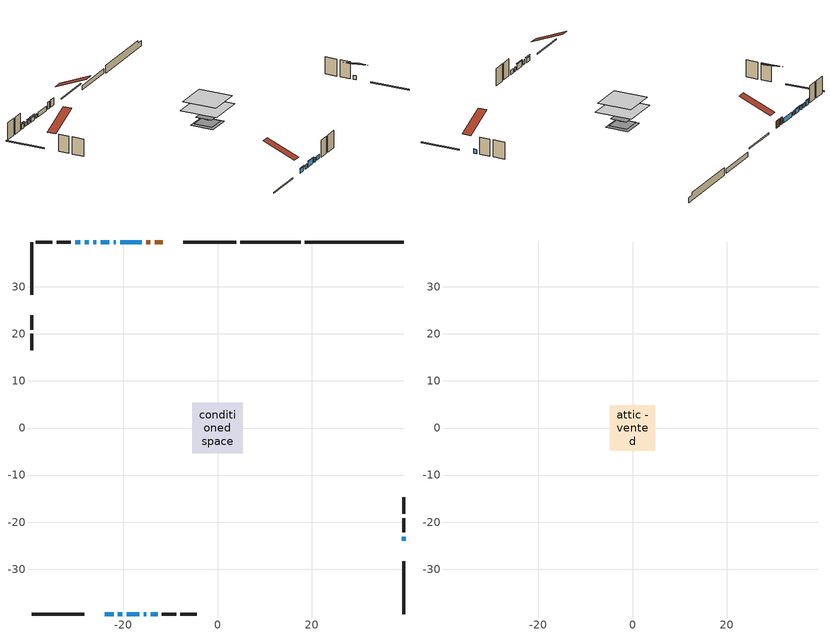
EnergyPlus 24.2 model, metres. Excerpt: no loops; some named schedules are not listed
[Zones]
conditioned space
 floor outside (Floor1 construction): -2.32,-2.32 -2.32,2.32 2.32,2.32 2.32,-2.32 z0.97
 floor adiabatic (AdiabaticFloorConstruction): -5.32,-5.32 -5.32,5.32 5.32,5.32 5.32,-5.32 z3.41
 floor foundation (Slab1 construction): -3.28,-3.28 -3.28,3.28 3.28,3.28 3.28,-3.28 z-1.22
 floor foundation (Slab1 construction 1): -2.56,-2.56 -2.56,2.56 2.56,2.56 2.56,-2.56 z-0.91
 floor foundation (Slab3 construction): -0.55,-0.55 -0.55,0.55 0.55,0.55 0.55,-0.55 z0
 wall outside (RimJoist1 construction): 3.95,39.52 -7.29,39.52 / -39.52,-39.52 -28.28,-39.52 / -39.52,39.52 -39.52,28.28 / 39.52,-39.52 39.52,-28.28 z0.97:1.27
 wall outside (AdiabaticWallConstruction 1): -11.66,39.52 -13.38,39.52 / -14.3,39.52 -15.16,39.52 z0.97:3
 wall outside (AdiabaticWallConstruction): -23.91,-39.52 -22.08,-39.52 / -23,39.52 -24.84,39.52 z0.97:2.04; -16.09,39.52 -20.72,39.52 / 39.52,-23.91 39.52,-23.07 / -21.64,39.52 -22.08,39.52 / -21.15,-39.52 -20.26,-39.52 / -15.66,-39.52 -15.11,-39.52 / -14.18,-39.52 -12.73,-39.52 / -27.35,39.52 -28.24,39.52 / -29.17,39.52 -30.24,39.52 z0.97:2.19; -25.76,39.52 -26.43,39.52 z0.97:1.99; -19.34,-39.52 -16.59,-39.52 z0.97:2.55
 wall outside (Wall1 construction): -31.17,39.52 -34.17,39.52 / -11.8,-39.52 -8.81,-39.52 / -39.52,23.91 -39.52,20.91 / 39.52,-22.14 39.52,-19.15 z0.97:5.85
 wall outside (Wall2 construction): -35.09,39.52 -38.59,39.52 / -7.88,-39.52 -4.38,-39.52 / -39.52,19.98 -39.52,16.49 / 39.52,-18.22 39.52,-14.72 z0.97:5.85
 wall foundation (FoundationWall1 construction): 18.58,39.52,-1.22 18.58,39.52,0.97 37.43,39.52,0.97 37.43,39.52,0.23 39.52,39.52,0.23 39.52,39.52,-1.22
 wall foundation (FoundationWall2 construction): 17.65,39.52 4.88,39.52 z-0.91:0.31
 window (WindowConstruction): -23.91,-39.52 -22.08,-39.52 z0.97:2.04
 window (WindowConstruction 9): -16.09,39.52 -20.72,39.52 z0.97:2.19
 window (WindowConstruction 10): 39.52,-23.91 39.52,-23.07 z0.97:2.19
 window (WindowConstruction 11): -21.65,39.52 -22.08,39.52 z0.97:2.19
 window (WindowConstruction 1): -23.01,39.52 -24.83,39.52 z0.97:2.04
 window (WindowConstruction 2): -25.76,39.52 -26.42,39.52 z0.97:1.98
 window (WindowConstruction 3): -21.15,-39.52 -20.26,-39.52 z0.97:2.19
 window (WindowConstruction 4): -19.33,-39.52 -16.59,-39.52 z0.97:2.55
 window (WindowConstruction 5): -15.66,-39.52 -15.11,-39.52 z0.97:2.19
 window (WindowConstruction 6): -14.18,-39.52 -12.73,-39.52 z0.97:2.19
 window (WindowConstruction 7): -27.35,39.52 -28.24,39.52 z0.97:2.19
 window (WindowConstruction 8): -29.17,39.52 -30.24,39.52 z0.97:2.19
 door (Door): -11.66,39.52 -13.38,39.52 z0.97:3
 door (Door 1): -14.3,39.52 -15.16,39.52 z0.97:3
 ceiling adiabatic (AdiabaticFloorConstruction): 5.32,-5.32 5.32,5.32 -5.32,5.32 -5.32,-5.32 z3.41
attic - vented
 floor to conditioned space (Floor2 construction Reversed): -4.82,-4.82 -4.82,4.82 4.82,4.82 4.82,-4.82 z5.85
 roof outside (Roof1 construction): -10.73,39.52,5.85 -10.73,30.27,9.7 -8.22,30.27,9.7 -8.22,39.52,5.85; -24.84,-39.52,5.85 -24.84,-30.27,9.7 -27.35,-30.27,9.7 -27.35,-39.52,5.85; -39.52,24.84,5.85 -30.27,24.84,9.7 -30.27,27.35,9.7 -39.52,27.35,5.85; 39.52,-24.84,5.85 30.27,-24.84,9.7 30.27,-27.35,9.7 39.52,-27.35,5.85
shading: -21.78,-39.52 -24.21,-39.52 -24.21,-39.82 -21.78,-39.82 z2.34; -25.13,39.52 -22.71,39.52 -22.71,39.82 -25.13,39.82 z2.34; -26.72,39.52 -25.46,39.52 -25.46,39.82 -26.72,39.82 z2.28; -16.44,-39.52 -19.48,-39.52 -19.48,-39.67 -16.44,-39.67 z2.7; -30.54,39.52 -28.87,39.52 -28.87,39.82 -30.54,39.82 z2.49
[Building]
Building 1: Terrain=Suburbs
[Site:Location]
Montreal Intl AP_QC: Latitude {deg}=45.47; Longitude {deg}=-73.74; Time Zone {hr}=-5; Elevation {m}=36; Keep Site Location Information=Yes
[Site:GroundTemperature:Shallow]
2.07863, -0.316383, -0.508184, 0.628371, 5.19101, 9.73239, 13.6695, 16.1636, 16.3755, 14.347, 10.5102, 6.10817
[Site:WaterMainsTemperature]
Calculation Method=Schedule; Temperature Schedule=mains temperature schedule
[Material] Roughness=Rough; Thermal Absorptance=0.9
Name | Thickness {m} | Conductivity {W/m-K} | Density {kg/m3} | Specific Heat {J/kg-K} | Solar Absorptance | Visible Absorptance
asphalt or fiberglass shingles | 0.00635 | 0.162714 | 1121.4 | 1465.45 | 0.4 | 0.4
ceiling loosefill ins | 0.169333 | 0.0480833 | 16.02 | 1046.75 | 0.7 | 0.7
ceiling stud and cavity | 0.1397 | 0.136084 | 65.682 | 1177.47 | 0.7 | 0.7
concrete 4.0 in. | 0.1016 | 1.803125 | 2242.8 | 837.4 | 0.7 | 0.7
concrete 8.0 in. | 0.2032 | 1.803125 | 2242.8 | 837.4 | 0.7 | 0.7
door material | 0.04445 | 0.0451087 | 512.64 | 1214.23 | 0.7 | 0.7
door material 1 | 0.04445 | 0.20624 | 512.64 | 1214.23 | 0.7 | 0.7
floor covering | 0.0127 | 0.0433444 | 54.468 | 1339.84 | 0.6 | 0.6
floor rigid ins; wall rigid ins | 0.512978 | 0.029427 | 32.04 | 1214.23 | 0.7 | 0.7
floor stud and cavity | 0.1397 | 0.713487 | 92.3553 | 1139.71 | 0.7 | 0.7
floor stud and cavity 1 | 0.1397 | 1.75129 | 37.0049 | 1207.88 | 0.7 | 0.7
furniture material conditioned space 1 | 0.1524 | 0.115458 | 640.8 | 1214.23 | 0.6 | 0.6
gypsum board | 0.0127 | 0.160291 | 801 | 837.4 | 0.6 | 0.6
osb sheathing 0.5 in. | 0.0127 | 0.115458 | 512.64 | 1214.23 | 0.7 | 0.7
osb sheathing 0.75 in. | 0.01905 | 0.115458 | 512.64 | 1214.23 | 0.7 | 0.7
osb sheathing 2.0 in. | 0.0508 | 0.115458 | 512.64 | 1214.23 | 0.7 | 0.7
rim joist stud and cavity | 0.0508 | 0.353641 | 125.044 | 1163.47 | 0.6 | 0.6
wall stud and cavity | 0.1397 | 0.118064 | 139.0536 | 1170.24 | 0.7 | 0.7
wall stud and cavity 1 | 0.1397 | 0.146652 | 139.0536 | 1170.24 | 0.7 | 0.7
wall stud and cavity 2 | 0.0889 | 0.380278 | 52.3479 | 1209.89 | 0.7 | 0.7
wall stud and cavity 3 | 0.0889 | 0.391764 | 83.0341 | 1211.67 | 0.7 | 0.7
wood siding | 0.0254 | 0.102417 | 544.68 | 1172.36 | 0.4 | 0.4
wood siding 1; wood siding 2; wood siding 3 | 0.0254 | 0.102417 | 544.68 | 1172.36 | 0.7 | 0.7
[WindowMaterial:SimpleGlazingSystem]
Name | U-Factor {W/m2-K} | Solar Heat Gain Coefficient
WindowMaterial | 2.853195 | 0.62
WindowMaterial 1 | 2.87193 | 0.53
WindowMaterial 10 | 2.98152 | 0.6
WindowMaterial 2 | 2.86114 | 0.58
WindowMaterial 3 | 2.79528 | 0.66
WindowMaterial 4 | 2.85831 | 0.62
WindowMaterial 5 | 2.85547 | 0.61
WindowMaterial 6 | 2.78165 | 0.58
WindowMaterial 7 | 2.85831 | 0.59
WindowMaterial 8 | 2.84865 | 0.66
WindowMaterial 9 | 2.89237 | 0.45
[Construction]
AdiabaticFloorConstruction: floor stud and cavity 1, floor rigid ins, osb sheathing 0.75 in., floor covering
AdiabaticWallConstruction: wood siding 2, wall rigid ins, wall stud and cavity 2, gypsum board
AdiabaticWallConstruction 1: wood siding 3, wall rigid ins, wall stud and cavity 2, gypsum board
Door: door material
Door 1: door material 1
Floor1 construction: floor stud and cavity, osb sheathing 0.75 in., floor covering
Floor2 construction Reversed: gypsum board, ceiling stud and cavity, ceiling loosefill ins
FoundationWall1 construction; FoundationWall2 construction: concrete 8.0 in.
furniture construction conditioned space 1: furniture material conditioned space 1
PartitionWallConstruction: gypsum board, wall stud and cavity 3, gypsum board
RimJoist1 construction: wood siding 1, osb sheathing 2.0 in., rim joist stud and cavity
Roof1 construction: asphalt or fiberglass shingles
Slab1 construction; Slab1 construction 1; Slab3 construction: concrete 4.0 in.
Wall1 construction: wood siding, osb sheathing 0.5 in., wall stud and cavity, gypsum board
Wall2 construction: wood siding, osb sheathing 0.5 in., wall stud and cavity 1, gypsum board
WindowConstruction; WindowConstruction 1: WindowMaterial
WindowConstruction 10: WindowMaterial 9
WindowConstruction 11: WindowMaterial 10
WindowConstruction 2: WindowMaterial 1
WindowConstruction 3: WindowMaterial 2
WindowConstruction 4: WindowMaterial 3
WindowConstruction 5: WindowMaterial 4
WindowConstruction 6: WindowMaterial 5
WindowConstruction 7: WindowMaterial 6
WindowConstruction 8: WindowMaterial 7
WindowConstruction 9: WindowMaterial 8
[Zone] Multiplier=1; Part of Total Floor Area=Yes
Name | Volume {m3}
attic - vented | 57.3149
conditioned space | 435
[Space]
Name | Zone | Volume {m3}
attic - vented 1 | attic - vented | 57.3149
conditioned space 1 | conditioned space | 435
[ZoneInfiltration:EffectiveLeakageArea]
infil attic - vented 1: Zone or Space=attic - vented 1; Schedule=Always On Discrete; Effective Air Leakage Area {cm2}=3712.4; Stack Coefficient=0.000268181; Wind Coefficient=1.10646e-05
[ZoneMixing]
whole house fan mix: Zone or Space=attic - vented; Schedule=Always On Continuous; Design Flow Rate Calculation Method=Flow/Zone; Design Flow Rate {m3/s}=0; Source Zone or Space=conditioned space
[SurfaceProperty:ExposedFoundationPerimeter] Exposed Perimeter Calculation Method=TotalExposedPerimeter
Name | Total Exposed Perimeter {m}
Slab1 | 20.94
Slab1 1 | 12.771
Slab3 | 3.444
[InternalMass] Zone or ZoneList=conditioned space; Space or SpaceList=conditioned space 1
Name | Construction | Surface Area {m2}
furniture mass conditioned space 1 | furniture construction conditioned space 1 | 82.1886
partition wall mass | PartitionWallConstruction | 205.472
[Lights]
interior lighting: Zone or ZoneList or Space or SpaceList=conditioned space 1; Schedule=interior lighting schedule; Design Level Calculation Method=LightingLevel; Lighting Level {W}=343.2; Return Air Fraction=0; Fraction Radiant=0.6; Fraction Visible=0.2; Fraction Replaceable=1
[People]
occupants: Zone or ZoneList or Space or SpaceList=conditioned space 1; Number of People Schedule=occupants schedule; Number of People Calculation Method=People; Number of People=3; Fraction Radiant=0.314171; Sensible Heat Fraction=0.56303; Activity Level Schedule=occupants activity schedule; Carbon Dioxide Generation Rate {m3/s-W}=0; Enable ASHRAE 55 Comfort Warnings=No; Mean Radiant Temperature Calculation Type=EnclosureAveraged
[ElectricEquipment] Zone or ZoneList or Space or SpaceList=conditioned space 1; Design Level Calculation Method=EquipmentLevel
Name | Schedule | Design Level {W} | Fraction Latent | Fraction Radiant | Fraction Lost
clothes dryer | clothes dryer schedule | 140.772 | 0.015 | 0.081 | 0.85
clothes washer | clothes washer schedule | 32.1985 | 0.03 | 0.162 | 0.7
cooking range | cooking range schedule | 215.147 | 0.08 | 0.432 | 0.2
dishwasher | dishwasher schedule | 66.8632 | 0.3 | 0.18 | 0.4
fridge | fridge schedule | 72.9452 | 0 | 0.6 | 0
mech vent bath fan 0 | mech vent bath fan 0 schedule | 50.2 | 0 | 0 | 1
mech vent house fan | mech vent house fan schedule | 0 | 0 | 0 | 1
mech vent house fan cfis | mech vent house fan cfis schedule | 0 | 0 | 0 | 0
mech vent range fan 0 | mech vent range fan 0 schedule | 57 | 0 | 0 | 1
misc plug loads | misc plug loads schedule | 494.7 | 0.045 | 0.513 | 0.1
whole house fan | Always On Discrete | 0 | 0 | 0 | 1
[OtherEquipment] Zone or ZoneList or Space or SpaceList=conditioned space 1; Design Level Calculation Method=EquipmentLevel
Name | Fuel Type | Schedule | Design Level {W} | Fraction Latent | Fraction Radiant | Fraction Lost
clothes dryer 1 | Electricity | clothes dryer schedule | 0 | 0.015 | 0.081 | 0.85
cooking range 1 | Electricity | cooking range schedule | 0 | 0.08 | 0.432 | 0.2
general water use latent | None | general water use schedule | 62.594 | 1 | 0 | 0
general water use sensible | None | general water use schedule | -61.6891 | 0 | 0.6 | 0
mech vent house fan latent load | None | Always On Discrete | 0 | 1 | 0 | 0
mech vent house fan sensible load | None | Always On Discrete | 0 | 0 | 0 | 0
water heater energy adjustment1 | Electricity | Always On Discrete | 0.01 | 0 | 0 | 1
[ZoneInfiltration:DesignFlowRate] Zone or ZoneList or Space or SpaceList=conditioned space 1; Schedule=Always On Discrete; Design Flow Rate Calculation Method=Flow/Zone; Design Flow Rate {m3/s}=0
infil flow; natural vent flow; whole house fan flow
[AvailabilityManager:Scheduled]
furnace airloop Availability Manager: Schedule=Always On Discrete
[Foundation:Kiva] Initial Indoor Air Temperature {C}=18; Wall Depth Below Slab {m}=0.2032
Name | Wall Height Above Grade {m}
Foundation Kiva 1 | 0.969996
Foundation Kiva 2 | 0.309982
Foundation Kiva 3 | 0.1016
[Foundation:Kiva:Settings]
Soil Conductivity {W/m-K}=0.849921; Soil Density {kg/m3}=1842.3; Soil Specific Heat {J/kg-K}=418.7; Ground Solar Absorptivity=0.9; Ground Thermal Absorptivity=0.9; Ground Surface Roughness {m}=0.03; Far-Field Width {m}=40; Deep-Ground Boundary Condition=ZeroFlux; Deep-Ground Depth {m}=40; Minimum Cell Dimension {m}=0.2; Maximum Cell Growth Coefficient=3; Simulation Timestep=Timestep
[Exterior:Lights]
exterior lighting: Schedule=exterior lighting schedule; Design Level {W}=75.6
[EnergyManagementSystem:GlobalVariable]
furnace_airloop_Fan_RTF
infil_program_Qfan
infil_program_Qinf
natural_vent_program_Qnv
natural_vent_program_Qwhf
[EnergyManagementSystem:Sensor]
Name | Output:Variable or Output:Meter Index Key | Output:Variable or Output:Meter
airflow_gain | infil flow | Infiltration Sensible Heat Gain Energy
airflow_gain_1 | natural vent flow | Infiltration Sensible Heat Gain Energy
airflow_gain_2 | whole house fan flow | Infiltration Sensible Heat Gain Energy
airflow_loss | infil flow | Infiltration Sensible Heat Loss Energy
airflow_loss_1 | natural vent flow | Infiltration Sensible Heat Loss Energy
airflow_loss_2 | whole house fan flow | Infiltration Sensible Heat Loss Energy
clg_load_cond |  | Cooling:EnergyTransfer:Zone:CONDITIONED SPACE
clg_sp_s; clg_sp_s_1 | cooling setpoint | Schedule Value
clothes_dryer_exhaust_0_sch_s | clothes dryer exhaust 0 schedule | Schedule Value
cool_season | cooling season schedule | Schedule Value
htg_load_cond |  | Heating:EnergyTransfer:Zone:CONDITIONED SPACE
htg_sp_s; htg_sp_s_1 | heating setpoint | Schedule Value
ig_ee_conv | clothes dryer | Electric Equipment Convective Heating Energy
ig_ee_conv_2 | cooking range | Electric Equipment Convective Heating Energy
ig_ee_conv_4 | fridge | Electric Equipment Convective Heating Energy
ig_ee_conv_5 | misc plug loads | Electric Equipment Convective Heating Energy
ig_ee_conv_6 | whole house fan | Electric Equipment Convective Heating Energy
ig_ee_rad | clothes dryer | Electric Equipment Radiant Heating Energy
ig_ee_rad_2 | cooking range | Electric Equipment Radiant Heating Energy
ig_ee_rad_4 | fridge | Electric Equipment Radiant Heating Energy
ig_ee_rad_5 | misc plug loads | Electric Equipment Radiant Heating Energy
ig_ee_rad_6 | whole house fan | Electric Equipment Radiant Heating Energy
ig_lgt_conv | interior lighting | Lights Convective Heating Energy
ig_lgt_rad | interior lighting | Lights Radiant Heating Energy
ig_lgt_vis | interior lighting | Lights Visible Radiation Heating Energy
ig_oe_conv | clothes dryer 1 | Other Equipment Convective Heating Energy
ig_oe_conv_1 | cooking range 1 | Other Equipment Convective Heating Energy
ig_oe_conv_2 | general water use latent | Other Equipment Convective Heating Energy
ig_oe_conv_3 | general water use sensible | Other Equipment Convective Heating Energy
ig_oe_conv_4 | water heater energy adjustment1 | Other Equipment Convective Heating Energy
ig_oe_rad | clothes dryer 1 | Other Equipment Radiant Heating Energy
ig_oe_rad_1 | cooking range 1 | Other Equipment Radiant Heating Energy
ig_oe_rad_2 | general water use latent | Other Equipment Radiant Heating Energy
ig_oe_rad_3 | general water use sensible | Other Equipment Radiant Heating Energy
ig_oe_rad_4 | water heater energy adjustment1 | Other Equipment Radiant Heating Energy
ig_ppl_conv | occupants | People Convective Heating Energy
ig_ppl_rad | occupants | People Radiant Heating Energy
im_conv | furniture mass conditioned space 1 | Surface Inside Face Convection Heat Gain Energy
im_conv_1 | partition wall mass | Surface Inside Face Convection Heat Gain Energy
im_ig | furniture mass conditioned space 1 | Surface Inside Face Internal Gains Radiation Heat Gain Energy
im_ig_1 | partition wall mass | Surface Inside Face Internal Gains Radiation Heat Gain Energy
im_lgt | furniture mass conditioned space 1 | Surface Inside Face Lights Radiation Heat Gain Energy
im_lgt_1 | partition wall mass | Surface Inside Face Lights Radiation Heat Gain Energy
im_sol | furniture mass conditioned space 1 | Surface Inside Face Solar Radiation Heat Gain Energy
im_sol_1 | partition wall mass | Surface Inside Face Solar Radiation Heat Gain Energy
im_surf | furniture mass conditioned space 1 | Surface Inside Face Net Surface Thermal Radiation Heat Gain Energy
im_surf_1 | partition wall mass | Surface Inside Face Net Surface Thermal Radiation Heat Gain Energy
mech_vent_bath_fan_0_sch_s | mech vent bath fan 0 schedule | Schedule Value
mech_vent_range_fan_0_sch_s | mech vent range fan 0 schedule | Schedule Value
mv_conv | mech vent bath fan 0 | Electric Equipment Convective Heating Energy
mv_conv_1 | mech vent house fan | Electric Equipment Convective Heating Energy
mv_conv_2 | mech vent house fan cfis | Electric Equipment Convective Heating Energy
mv_conv_3 | mech vent range fan 0 | Electric Equipment Convective Heating Energy
mv_conv_4 | mech vent house fan latent load | Other Equipment Convective Heating Energy
mv_conv_5 | mech vent house fan sensible load | Other Equipment Convective Heating Energy
mv_rad | mech vent bath fan 0 | Electric Equipment Radiant Heating Energy
mv_rad_1 | mech vent house fan | Electric Equipment Radiant Heating Energy
mv_rad_2 | mech vent house fan cfis | Electric Equipment Radiant Heating Energy
mv_rad_3 | mech vent range fan 0 | Electric Equipment Radiant Heating Energy
mv_rad_4 | mech vent house fan latent load | Other Equipment Radiant Heating Energy
mv_rad_5 | mech vent house fan sensible load | Other Equipment Radiant Heating Energy
natural_vent_s | natural vent schedule | Schedule Value
out_pb_s |  | Site Outdoor Air Barometric Pressure
out_wt_s |  | Site Outdoor Air Humidity Ratio
site_vw_s |  | Site Wind Speed
ss_back_out | Window1 | Surface Window Shortwave from Zone Back Out Window Heat Transfer Rate
ss_back_out_1 | Window10 | Surface Window Shortwave from Zone Back Out Window Heat Transfer Rate
ss_back_out_10 | Window8 | Surface Window Shortwave from Zone Back Out Window Heat Transfer Rate
ss_back_out_11 | Window9 | Surface Window Shortwave from Zone Back Out Window Heat Transfer Rate
ss_back_out_2 | Window11 | Surface Window Shortwave from Zone Back Out Window Heat Transfer Rate
ss_back_out_3 | Window13 | Surface Window Shortwave from Zone Back Out Window Heat Transfer Rate
ss_back_out_4 | Window2 | Surface Window Shortwave from Zone Back Out Window Heat Transfer Rate
ss_back_out_5 | Window3 | Surface Window Shortwave from Zone Back Out Window Heat Transfer Rate
ss_back_out_6 | Window4 | Surface Window Shortwave from Zone Back Out Window Heat Transfer Rate
ss_back_out_7 | Window5 | Surface Window Shortwave from Zone Back Out Window Heat Transfer Rate
ss_back_out_8 | Window6 | Surface Window Shortwave from Zone Back Out Window Heat Transfer Rate
ss_back_out_9 | Window7 | Surface Window Shortwave from Zone Back Out Window Heat Transfer Rate
ss_conv | Door1 | Surface Inside Face Convection Heat Gain Energy
ss_conv_1 | Door3 | Surface Inside Face Convection Heat Gain Energy
ss_conv_10 | Window6 | Surface Inside Face Convection Heat Gain Energy
ss_conv_11 | Window7 | Surface Inside Face Convection Heat Gain Energy
ss_conv_12 | Window8 | Surface Inside Face Convection Heat Gain Energy
ss_conv_13 | Window9 | Surface Inside Face Convection Heat Gain Energy
ss_conv_2 | Window1 | Surface Inside Face Convection Heat Gain Energy
ss_conv_3 | Window10 | Surface Inside Face Convection Heat Gain Energy
ss_conv_4 | Window11 | Surface Inside Face Convection Heat Gain Energy
ss_conv_5 | Window13 | Surface Inside Face Convection Heat Gain Energy
ss_conv_6 | Window2 | Surface Inside Face Convection Heat Gain Energy
ss_conv_7 | Window3 | Surface Inside Face Convection Heat Gain Energy
ss_conv_8 | Window4 | Surface Inside Face Convection Heat Gain Energy
ss_conv_9 | Window5 | Surface Inside Face Convection Heat Gain Energy
ss_ig | Door1 | Surface Inside Face Internal Gains Radiation Heat Gain Energy
ss_ig_1 | Door3 | Surface Inside Face Internal Gains Radiation Heat Gain Energy
ss_ig_10 | Window6 | Surface Inside Face Internal Gains Radiation Heat Gain Energy
ss_ig_11 | Window7 | Surface Inside Face Internal Gains Radiation Heat Gain Energy
ss_ig_12 | Window8 | Surface Inside Face Internal Gains Radiation Heat Gain Energy
ss_ig_13 | Window9 | Surface Inside Face Internal Gains Radiation Heat Gain Energy
ss_ig_2 | Window1 | Surface Inside Face Internal Gains Radiation Heat Gain Energy
ss_ig_3 | Window10 | Surface Inside Face Internal Gains Radiation Heat Gain Energy
ss_ig_4 | Window11 | Surface Inside Face Internal Gains Radiation Heat Gain Energy
ss_ig_5 | Window13 | Surface Inside Face Internal Gains Radiation Heat Gain Energy
ss_ig_6 | Window2 | Surface Inside Face Internal Gains Radiation Heat Gain Energy
ss_ig_7 | Window3 | Surface Inside Face Internal Gains Radiation Heat Gain Energy
ss_ig_8 | Window4 | Surface Inside Face Internal Gains Radiation Heat Gain Energy
ss_ig_9 | Window5 | Surface Inside Face Internal Gains Radiation Heat Gain Energy
ss_lgt | Door1 | Surface Inside Face Lights Radiation Heat Gain Energy
ss_lgt_1 | Door3 | Surface Inside Face Lights Radiation Heat Gain Energy
ss_sol | Door1 | Surface Inside Face Solar Radiation Heat Gain Energy
ss_sol_1 | Door3 | Surface Inside Face Solar Radiation Heat Gain Energy
ss_surf | Door1 | Surface Inside Face Net Surface Thermal Radiation Heat Gain Energy
ss_surf_1 | Door3 | Surface Inside Face Net Surface Thermal Radiation Heat Gain Energy
ss_surf_10 | Window6 | Surface Inside Face Net Surface Thermal Radiation Heat Gain Energy
ss_surf_11 | Window7 | Surface Inside Face Net Surface Thermal Radiation Heat Gain Energy
ss_surf_12 | Window8 | Surface Inside Face Net Surface Thermal Radiation Heat Gain Energy
ss_surf_13 | Window9 | Surface Inside Face Net Surface Thermal Radiation Heat Gain Energy
ss_surf_2 | Window1 | Surface Inside Face Net Surface Thermal Radiation Heat Gain Energy
ss_surf_3 | Window10 | Surface Inside Face Net Surface Thermal Radiation Heat Gain Energy
ss_surf_4 | Window11 | Surface Inside Face Net Surface Thermal Radiation Heat Gain Energy
ss_surf_5 | Window13 | Surface Inside Face Net Surface Thermal Radiation Heat Gain Energy
ss_surf_6 | Window2 | Surface Inside Face Net Surface Thermal Radiation Heat Gain Energy
ss_surf_7 | Window3 | Surface Inside Face Net Surface Thermal Radiation Heat Gain Energy
ss_surf_8 | Window4 | Surface Inside Face Net Surface Thermal Radiation Heat Gain Energy
ss_surf_9 | Window5 | Surface Inside Face Net Surface Thermal Radiation Heat Gain Energy
ss_trans_in | Window1 | Surface Window Transmitted Solar Radiation Rate
ss_trans_in_1 | Window10 | Surface Window Transmitted Solar Radiation Rate
ss_trans_in_10 | Window8 | Surface Window Transmitted Solar Radiation Rate
ss_trans_in_11 | Window9 | Surface Window Transmitted Solar Radiation Rate
ss_trans_in_2 | Window11 | Surface Window Transmitted Solar Radiation Rate
ss_trans_in_3 | Window13 | Surface Window Transmitted Solar Radiation Rate
ss_trans_in_4 | Window2 | Surface Window Transmitted Solar Radiation Rate
ss_trans_in_5 | Window3 | Surface Window Transmitted Solar Radiation Rate
ss_trans_in_6 | Window4 | Surface Window Transmitted Solar Radiation Rate
ss_trans_in_7 | Window5 | Surface Window Transmitted Solar Radiation Rate
ss_trans_in_8 | Window6 | Surface Window Transmitted Solar Radiation Rate
ss_trans_in_9 | Window7 | Surface Window Transmitted Solar Radiation Rate
ss_trans_out | Window1 | Surface Inside Face Initial Transmitted Diffuse Transmitted Out Window Solar Radiation Rate
ss_trans_out_1 | Window10 | Surface Inside Face Initial Transmitted Diffuse Transmitted Out Window Solar Radiation Rate
ss_trans_out_10 | Window8 | Surface Inside Face Initial Transmitted Diffuse Transmitted Out Window Solar Radiation Rate
ss_trans_out_11 | Window9 | Surface Inside Face Initial Transmitted Diffuse Transmitted Out Window Solar Radiation Rate
ss_trans_out_2 | Window11 | Surface Inside Face Initial Transmitted Diffuse Transmitted Out Window Solar Radiation Rate
ss_trans_out_3 | Window13 | Surface Inside Face Initial Transmitted Diffuse Transmitted Out Window Solar Radiation Rate
ss_trans_out_4 | Window2 | Surface Inside Face Initial Transmitted Diffuse Transmitted Out Window Solar Radiation Rate
ss_trans_out_5 | Window3 | Surface Inside Face Initial Transmitted Diffuse Transmitted Out Window Solar Radiation Rate
ss_trans_out_6 | Window4 | Surface Inside Face Initial Transmitted Diffuse Transmitted Out Window Solar Radiation Rate
ss_trans_out_7 | Window5 | Surface Inside Face Initial Transmitted Diffuse Transmitted Out Window Solar Radiation Rate
ss_trans_out_8 | Window6 | Surface Inside Face Initial Transmitted Diffuse Transmitted Out Window Solar Radiation Rate
ss_trans_out_9 | Window7 | Surface Inside Face Initial Transmitted Diffuse Transmitted Out Window Solar Radiation Rate
s_conv | Floor1 | Surface Inside Face Convection Heat Gain Energy
s_conv_1 | Floor2 | Surface Inside Face Convection Heat Gain Energy
s_conv_10 | Slab1 | Surface Inside Face Convection Heat Gain Energy
s_conv_11 | Slab1 1 | Surface Inside Face Convection Heat Gain Energy
s_conv_12 | Slab3 | Surface Inside Face Convection Heat Gain Energy
s_conv_13 | Wall1:0 | Surface Inside Face Convection Heat Gain Energy
s_conv_14 | Wall1:180 | Surface Inside Face Convection Heat Gain Energy
